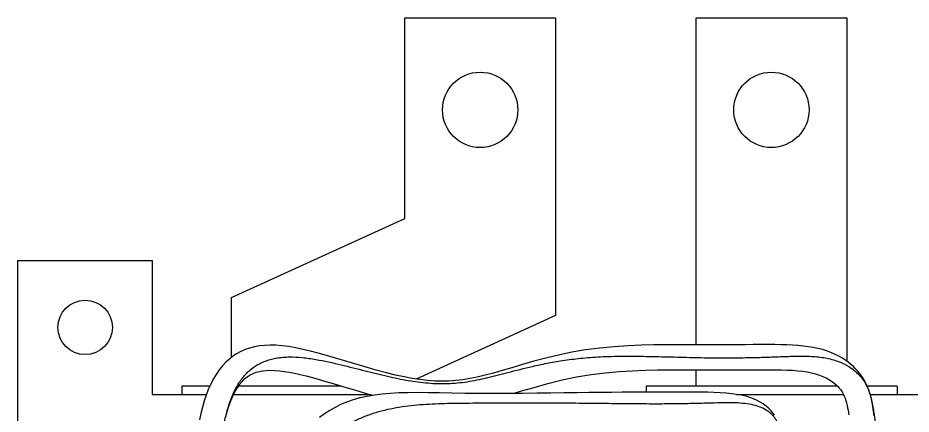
# Model space of a CAD drawing. Header units: millimetres. Extents: x 25 to 205, y 87 to 228.
# Drawn here: x 25 to 131.7, y 180.7 to 228.1 of the extents above; entities that cross this region are included whole.
import ezdxf

# ---------------------------------------------------------------- set-up
doc = ezdxf.new("R2010")
doc.units = ezdxf.units.MM
doc.header["$LTSCALE"] = 20.66977
for name, color, linetype in [('00_COMPONENTS_59_1', 7, 'CONTINUOUS'), ('00_COMPONENTS_59_4', 7, 'CONTINUOUS'), ('00_COMPONENTS_7', 7, 'CONTINUOUS')]:
    doc.layers.add(name, color=color, linetype=linetype)

msp = doc.modelspace()

# ---------------------------------------------------------------- linework, layer by layer
at = {"layer": '00_COMPONENTS_59_1', "color": 7, "linetype": 'CONTINUOUS'}
for points in [[(127.3, 180.51), (127.27, 180.78), (127.23, 181.05), (127.19, 181.34), (127.14, 181.63), (127.08, 181.92), (127.03, 182.23), (126.96, 182.54), (126.88, 182.85), (126.79, 183.17), (126.69, 183.49), (126.57, 183.8), (126.44, 184.12), (126.3, 184.43), (126.13, 184.74), (125.95, 185.04), (125.75, 185.34), (125.53, 185.63), (125.3, 185.91), (125.04, 186.18), (124.77, 186.44), (124.47, 186.7), (124.15, 186.96), (123.8, 187.21), (123.42, 187.45), (123.01, 187.68), (122.57, 187.89), (122.11, 188.09), (121.61, 188.27), (121.1, 188.43), (120.56, 188.57), (119.99, 188.69), (119.41, 188.78), (118.81, 188.86), (118.18, 188.92), (117.54, 188.97), (116.86, 189), (116.15, 189.02), (115.41, 189.03), (114.62, 189.03), (113.77, 189.03), (112.84, 189.03), (111.88, 189.02), (110.86, 189.02), (109.78, 189.02), (108.66, 189.02), (107.53, 189.02), (106.37, 189.02), (105.13, 189.02), (103.81, 189.02), (102.44, 189.01), (100.97, 188.99), (99.45, 188.95), (97.88, 188.88), (96.24, 188.77), (94.53, 188.61), (92.81, 188.39), (91.15, 188.11), (89.56, 187.78), (88.05, 187.42), (86.62, 187.03), (85.27, 186.65), (84, 186.27), (82.84, 185.92), (81.79, 185.62), (80.8, 185.36), (79.87, 185.14), (78.99, 184.96), (78.13, 184.82), (77.28, 184.72), (76.46, 184.67), (75.65, 184.65), (74.81, 184.67), (73.93, 184.73), (73.02, 184.84), (72.08, 184.98), (71.12, 185.16), (70.11, 185.38), (69.03, 185.65), (67.8, 185.98), (66.48, 186.36), (65.22, 186.73), (64.05, 187.09), (62.93, 187.42), (61.87, 187.73), (60.87, 188), (59.94, 188.25), (59.04, 188.46), (58.17, 188.64), (57.34, 188.79), (56.55, 188.89), (55.81, 188.95), (55.12, 188.97), (54.46, 188.94), (53.83, 188.88), (53.23, 188.77), (52.66, 188.62), (52.12, 188.43), (51.6, 188.2), (51.11, 187.93), (50.66, 187.64), (50.24, 187.3), (49.82, 186.93), (49.41, 186.49), (49.02, 186), (48.66, 185.47), (48.32, 184.91), (48.01, 184.31), (47.73, 183.67), (47.47, 183), (47.24, 182.31), (47.03, 181.57), (46.84, 180.81), (46.68, 180.03)], [(49.81, 180.35), (49.99, 181.03), (50.19, 181.69), (50.41, 182.3), (50.65, 182.86), (50.91, 183.38), (51.18, 183.84), (51.46, 184.26), (51.76, 184.62), (52.07, 184.93), (52.39, 185.19), (52.73, 185.4), (53.08, 185.58), (53.44, 185.72), (53.83, 185.83), (54.24, 185.9), (54.68, 185.95), (55.16, 185.97), (55.67, 185.95), (56.22, 185.91), (56.79, 185.83), (57.39, 185.74), (58.03, 185.61), (58.71, 185.46), (59.42, 185.28), (60.17, 185.09), (60.96, 184.87), (61.79, 184.63), (62.65, 184.37), (63.54, 184.11), (64.46, 183.83), (65.46, 183.53), (66.59, 183.2), (67.44, 182.97)], [(84.15, 183.18), (85.17, 183.49), (86.66, 183.92), (88.31, 184.39), (90.02, 184.81), (91.72, 185.16), (93.46, 185.45), (95.19, 185.67), (96.84, 185.81), (98.39, 185.91), (99.92, 185.96), (101.41, 186), (102.82, 186.01), (104.18, 186.02), (105.46, 186.02), (106.65, 186.02), (107.8, 186.02), (108.93, 186.02), (110.01, 186.02), (111.04, 186.02), (112.05, 186.03), (113.01, 186.03), (113.9, 186.03), (114.72, 186.03), (115.5, 186.03), (116.22, 186.02), (116.91, 185.99), (117.55, 185.96), (118.16, 185.91), (118.75, 185.85), (119.3, 185.77), (119.82, 185.66), (120.3, 185.54), (120.75, 185.39), (121.17, 185.23), (121.55, 185.06), (121.89, 184.87), (122.19, 184.67), (122.47, 184.47), (122.71, 184.26), (122.94, 184.04), (123.13, 183.82), (123.3, 183.61), (123.45, 183.38), (123.59, 183.14), (123.71, 182.88), (123.82, 182.62), (123.91, 182.34), (123.99, 182.06), (124.05, 181.77), (124.11, 181.49), (124.17, 181.21), (124.21, 180.93), (124.26, 180.65)]]:
    msp.add_lwpolyline(points, dxfattribs=at)
msp.add_open_spline([(49.28, 175.92), (49.28, 176.29), (49.3, 177.09), (49.42, 178.34), (49.64, 179.7), (49.96, 181.12), (50.41, 182.52), (50.9, 183.62), (51.37, 184.43), (51.87, 185.15), (52.57, 185.92), (53.4, 186.52), (54.11, 186.89), (54.68, 187.12), (55.29, 187.3), (55.95, 187.44), (56.66, 187.53), (57.68, 187.58), (59, 187.51), (61.08, 187.19), (63.57, 186.64), (66.41, 185.91), (69.07, 185.24), (71.57, 184.72), (73.97, 184.4), (75.95, 184.34), (77.5, 184.44), (79.06, 184.64), (81.06, 185.05), (83.65, 185.72), (86.03, 186.34), (88.22, 186.82), (90.13, 187.15), (92.27, 187.42), (94.66, 187.6), (97.28, 187.66), (100.11, 187.63), (103.02, 187.56), (105.89, 187.48), (108.57, 187.44), (111.02, 187.45), (113.26, 187.49), (115.33, 187.56), (117.27, 187.64), (119.11, 187.67), (120.56, 187.59), (121.65, 187.41), (122.41, 187.23), (123.1, 187), (123.9, 186.65), (124.76, 186.11), (125.48, 185.45), (125.94, 184.87), (126.32, 184.28), (126.67, 183.53), (126.94, 182.64), (127.11, 181.8), (127.26, 180.84), (127.39, 179.8), (127.5, 178.77), (127.56, 178.17), (127.58, 177.93)], degree=3, knots=[0, 0, 0, 0, 0.012058, 0.025603, 0.040517, 0.056341, 0.072303, 0.087772, 0.095192, 0.102361, 0.115877, 0.128606, 0.134967, 0.141493, 0.148318, 0.155532, 0.163187, 0.171304, 0.188393, 0.205709, 0.239018, 0.270474, 0.300161, 0.327232, 0.352814, 0.378046, 0.390569, 0.403048, 0.428443, 0.456387, 0.489002, 0.507746, 0.528465, 0.551514, 0.577147, 0.605392, 0.636029, 0.668058, 0.699344, 0.728225, 0.754468, 0.778313, 0.800338, 0.821198, 0.840875, 0.859335, 0.868073, 0.876386, 0.884184, 0.891448, 0.904657, 0.916797, 0.922679, 0.928404, 0.939242, 0.94926, 0.958366, 0.9666, 0.980704, 0.991993, 1, 1, 1, 1], dxfattribs=at)
at = {"layer": '00_COMPONENTS_59_4', "color": 7, "linetype": 'CONTINUOUS'}
msp.add_lwpolyline([(115.39, 180.59), (115.17, 180.88), (114.93, 181.17), (114.67, 181.44), (114.37, 181.69), (114.04, 181.93), (113.69, 182.15), (113.3, 182.35), (112.88, 182.54), (112.43, 182.71), (111.94, 182.85), (111.42, 182.97), (110.84, 183.08), (110.23, 183.16), (109.59, 183.22), (108.89, 183.27), (108.15, 183.31), (107.37, 183.33), (106.55, 183.35), (105.69, 183.35), (104.78, 183.36), (103.83, 183.36), (102.83, 183.36), (101.8, 183.36), (100.72, 183.35), (99.58, 183.35), (98.4, 183.34), (97.17, 183.34), (95.89, 183.32), (94.55, 183.31), (93.19, 183.3), (91.75, 183.28), (90.22, 183.25), (88.64, 183.23), (87, 183.21), (85.25, 183.19), (83.43, 183.17), (81.67, 183.17), (79.99, 183.18), (78.37, 183.2), (76.83, 183.23), (75.37, 183.25), (74, 183.28), (72.73, 183.29), (71.57, 183.28), (70.5, 183.25), (69.49, 183.2), (68.52, 183.11), (67.6, 182.99), (66.7, 182.84), (65.84, 182.65), (65.03, 182.41), (64.25, 182.14), (63.54, 181.85), (62.88, 181.53), (62.24, 181.17), (61.62, 180.76), (61.02, 180.32)], dxfattribs=at)
msp.add_open_spline([(116.42, 178.18), (116.37, 178.35), (116.23, 178.73), (116.03, 179.21), (115.82, 179.63), (115.63, 179.97), (115.39, 180.31), (115.11, 180.64), (114.78, 180.94), (114.28, 181.29), (113.56, 181.62), (112.61, 181.89), (111.54, 182.03), (110.32, 182.08), (108.92, 182.07), (107.32, 182.02), (105.51, 181.97), (103.5, 181.94), (101.25, 181.92), (98.69, 181.94), (95.85, 181.97), (92.81, 182), (89.7, 182.03), (86.6, 182.03), (83.52, 182.03), (80.47, 182.02), (77.46, 182), (74.5, 181.93), (72.08, 181.75), (70.19, 181.47), (68.78, 181.19), (67.4, 180.8), (66.06, 180.31), (64.83, 179.72), (63.76, 179.03), (62.86, 178.31), (61.88, 177.35), (60.89, 176.05), (59.97, 174.34), (59.25, 172.47), (58.88, 171.17), (58.71, 170.5)], degree=3, knots=[0, 0, 0, 0, 0.008171, 0.018285, 0.023965, 0.030015, 0.036381, 0.043016, 0.049865, 0.056871, 0.071138, 0.086045, 0.102283, 0.120739, 0.142105, 0.166815, 0.194631, 0.225231, 0.259417, 0.298506, 0.342889, 0.390431, 0.438514, 0.486106, 0.533281, 0.580102, 0.626534, 0.672113, 0.716374, 0.738271, 0.760241, 0.782298, 0.804401, 0.825694, 0.845212, 0.862829, 0.878774, 0.908284, 0.937533, 0.968318, 1, 1, 1, 1], dxfattribs=at)
at = {"layer": '00_COMPONENTS_7', "color": 7, "linetype": 'CONTINUOUS'}
for p, q in [((71.21, 204.08), (71.21, 228.08)), ((71.21, 228.08), (89.21, 228.08)), ((89.21, 228.08), (89.21, 192.49)), ((106.01, 189.02), (106.01, 228.08)), ((106.01, 228.08), (124.01, 228.08)), ((124.01, 228.08), (124.01, 187.05)), ((50.51, 194.67), (71.21, 204.08)), ((24.97, 106.08), (24.97, 199.08)), ((24.97, 199.08), (41.01, 199.08)), ((41.01, 199.08), (41.01, 183.08)), ((50.51, 187.52), (50.51, 194.67)), ((89.21, 192.49), (72.55, 184.91)), ((106.01, 184.08), (106.01, 186.02)), ((44.56, 184.08), (44.56, 183.08)), ((47.91, 184.08), (44.56, 184.08)), ((63.64, 184.08), (51.34, 184.08)), ((100.06, 184.08), (100.06, 183.35)), ((122.9, 184.08), (100.06, 184.08)), ((130.06, 184.08), (126.46, 184.08)), ((130.06, 184.08), (130.06, 183.08)), ((41.01, 183.08), (47.5, 183.08)), ((50.76, 183.08), (67.05, 183.08)), ((110.84, 183.08), (123.62, 183.08)), ((126.82, 183.08), (189.01, 183.08))]:
    msp.add_line(p, q, dxfattribs=at)
for centre, radius in [((80.21, 217.08), 4.5), ((115.01, 217.08), 4.5), ((33.01, 191.08), 3.25)]:
    msp.add_circle(centre, radius, dxfattribs=at)

doc.saveas('drawing.dxf')
